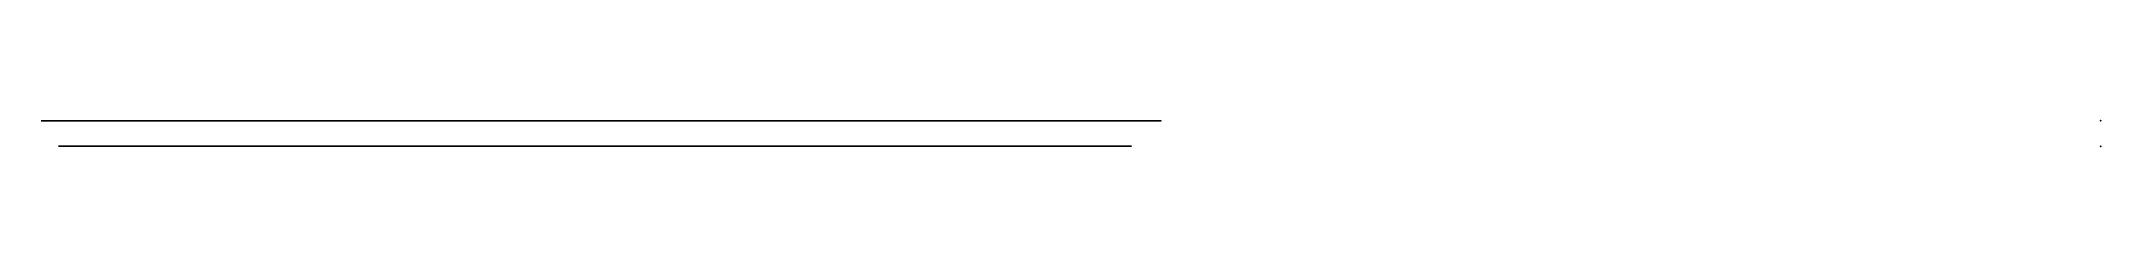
# Model space of a CAD drawing. Header units: centimetres. Extents: x -32.1 to 0, y 0 to 0.4.
import ezdxf

# ---------------------------------------------------------------- set-up
doc = ezdxf.new("R2010")
doc.units = ezdxf.units.CM
doc.header["$MEASUREMENT"] = 0
for name, color, linetype in [('careta acrilico v4_Sketch1', 7, 'Continuous'), ('careta acrilico v4_Sketch2', 7, 'Continuous'), ('careta acrilico v4_Sketch3', 7, 'Continuous'), ('careta acrilico v4_Sketch4', 7, 'Continuous'), ('careta acrilico v4_Sketch5', 7, 'Continuous'), ('careta acrilico v4_Sketch6', 7, 'Continuous'), ('careta acrilico v4_Sketch7', 7, 'Continuous')]:
    doc.layers.add(name, color=color, linetype=linetype)

msp = doc.modelspace()

# ---------------------------------------------------------------- linework, layer by layer
at = {"layer": 'careta acrilico v4_Sketch1'}
for p, q in [((-31.858, 0, 2.021), (-31.858, 0, 1.421)), ((-31.858, 0, 1.421), (-31.658, 0, 1.421)), ((-31.658, 0, 2.021), (-31.858, 0, 2.021)), ((-31.508, 0, 1.921), (-31.658, 0, 1.921)), ((-31.658, 0, 1.421), (-31.658, 0, 1.471)), ((-31.658, 0, 1.471), (-31.495, 0, 1.471)), ((-31.658, 0, 1.921), (-31.658, 0, 2.021)), ((-31.504, 0, 6.802), (-31.253, 0, 3.93)), ((-31.205, 0, 6.828), (-31.504, 0, 6.802)), ((-30.99, 0, 2.421), (-31.491, 0, 2.421)), ((-30.957, 0, 3.995), (-31.205, 0, 6.828)), ((-23.708, 0, 1.917), (-31.008, 0, 1.917)), ((-30.404, 0, 1.917), (-30.984, 0, 1.336)), ((-30.241, 0, 1.656), (-30.944, 0, 0.953)), ((-30.404, 0, 1.917), (-29.322, 0, 1.917)), ((-27.915, 0, -4.829), (-28.019, 0, -5)), ((-27.83, 0, -4.881), (-27.915, 0, -4.829)), ((-27.752, 0, -4.753), (-27.83, 0, -4.881)), ((-23.708, 0, 1.917), (-27.752, 0, -4.753)), ((-27.368, 0, -5.088), (-27.491, 0, -5.303)), ((-27.455, 0, -5.038), (-27.368, 0, -5.088)), ((-27.405, 0, -4.951), (-27.455, 0, -5.038)), ((-23.708, 0, 1.917), (-19.663, 0, -4.753)), ((-23.708, 0, 1.917), (-15.123, 0, 1.917)), ((-23.708, 0, -5.583), (-23.708, 0, -1.583)), ((-16.479, 0, 3.917), (-23.708, 0, 3.917)), ((-23.708, 0, 1.917), (-15.908, 0, 1.917)), ((-23.708, 0, 1.917), (-15.908, 0, 1.917)), ((-19.96, 0, -5.038), (-20.047, 0, -5.088)), ((-20.047, 0, -5.088), (-19.924, 0, -5.303)), ((-20.01, 0, -4.951), (-19.96, 0, -5.038)), ((-19.663, 0, -4.753), (-19.585, 0, -4.881)), ((-19.585, 0, -4.881), (-19.5, 0, -4.829)), ((-19.5, 0, -4.829), (-19.396, 0, -5)), ((-17.173, 0, 1.657), (-16.471, 0, 0.955)), ((-17.01, 0, 1.918), (-16.43, 0, 1.338)), ((-17.009, 0, 1.917), (-15.93, 0, 1.917)), ((-16.458, 0, 3.995), (-16.21, 0, 6.828)), ((-16.425, 0, 2.421), (-15.924, 0, 2.421)), ((-16.21, 0, 6.828), (-15.911, 0, 6.802)), ((-15.911, 0, 6.802), (-16.162, 0, 3.93)), ((-15.758, 0, 1.471), (-15.92, 0, 1.471)), ((-15.908, 0, 1.921), (-15.758, 0, 1.921)), ((-15.758, 0, 1.921), (-15.758, 0, 2.021)), ((-15.758, 0, 1.421), (-15.758, 0, 1.471)), ((-15.758, 0, 2.021), (-15.558, 0, 2.021)), ((-15.558, 0, 1.421), (-15.758, 0, 1.421)), ((-15.558, 0, 2.021), (-15.558, 0, 1.421))]:
    msp.add_line(p, q, dxfattribs=at)
at = {"layer": 'careta acrilico v4_Sketch1', "extrusion": (0, 1, 0)}
for centre, radius in [((27.579, -4.852), 0.2), ((15.908, 2.021), 0.1)]:
    msp.add_circle(centre, radius, dxfattribs=at)
for centre, radius, start, end in [((23.708, 1.917), 7.8, 176.295, 3.705), ((23.708, 5.917), 7.8, 194.5578, 345.4422), ((23.708, 1.917), 7.3, 176.0408, 3.9592), ((23.708, 5.917), 7.5, 194.8477, 345.1523), ((23.708, 1.917), 8.151, 297.6564, 301.938), ((23.708, 1.917), 8.151, 238.062, 242.3436)]:
    msp.add_arc(centre, radius, start, end, dxfattribs=at)
at = {"layer": 'careta acrilico v4_Sketch1'}
msp.add_point((0, 0), dxfattribs=at)
at = {"layer": 'careta acrilico v4_Sketch2'}
for p, q in [((-31.658, 0.4, 1.421), (-31.858, 0.4, 1.421)), ((-31.858, 0.4, 2.021), (-31.658, 0.4, 2.021)), ((-31.858, 0.4, 1.421), (-31.858, 0.4, 2.021)), ((-31.812, 0.4, 5.736), (-31.613, 0.4, 5.754)), ((-31.681, 0.4, 4.242), (-31.812, 0.4, 5.736)), ((-31.482, 0.4, 4.259), (-31.681, 0.4, 4.242)), ((-31.658, 0.4, 1.471), (-31.658, 0.4, 1.421)), ((-31.495, 0.4, 1.471), (-31.658, 0.4, 1.471)), ((-31.658, 0.4, 2.021), (-31.658, 0.4, 1.921)), ((-31.658, 0.4, 1.921), (-31.508, 0.4, 1.921)), ((-31.613, 0.4, 5.754), (-31.587, 0.4, 5.455)), ((-31.587, 0.4, 5.455), (-31.387, 0.4, 5.472)), ((-31.534, 0.4, 4.857), (-31.482, 0.4, 4.259)), ((-31.335, 0.4, 4.874), (-31.534, 0.4, 4.857)), ((-31.254, 0.4, 3.943), (-31.504, 0.4, 6.802)), ((-31.504, 0.4, 6.802), (-31.205, 0.4, 6.828)), ((-31.491, 0.4, 2.421), (-30.99, 0.4, 2.421)), ((-31.205, 0.4, 6.828), (-30.957, 0.4, 3.995)), ((-31.205, 0.4, 6.828), (-16.21, 0.4, 6.828)), ((-30.984, 0.4, 1.336), (-30.404, 0.4, 1.917)), ((-30.241, 0.4, 1.656), (-30.944, 0.4, 0.953)), ((-28.019, 0.4, -5), (-27.915, 0.4, -4.829)), ((-27.915, 0.4, -4.829), (-27.83, 0.4, -4.881)), ((-27.83, 0.4, -4.881), (-27.752, 0.4, -4.753)), ((-27.368, 0.4, -5.088), (-27.491, 0.4, -5.303)), ((-27.405, 0.4, -4.951), (-27.455, 0.4, -5.038)), ((-27.455, 0.4, -5.038), (-27.368, 0.4, -5.088)), ((-23.708, 0.4, 6.828), (-23.708, 0.4, 5.411)), ((-19.924, 0.4, -5.303), (-20.047, 0.4, -5.088)), ((-20.047, 0.4, -5.088), (-19.96, 0.4, -5.038)), ((-19.96, 0.4, -5.038), (-20.01, 0.4, -4.951)), ((-19.663, 0.4, -4.753), (-19.585, 0.4, -4.881)), ((-19.585, 0.4, -4.881), (-19.5, 0.4, -4.829)), ((-19.5, 0.4, -4.829), (-19.396, 0.4, -5)), ((-16.471, 0.4, 0.955), (-17.173, 0.4, 1.657)), ((-17.01, 0.4, 1.918), (-16.43, 0.4, 1.338)), ((-16.458, 0.4, 3.995), (-16.21, 0.4, 6.828)), ((-16.425, 0.4, 2.421), (-15.924, 0.4, 2.421)), ((-16.21, 0.4, 6.828), (-15.911, 0.4, 6.802)), ((-15.911, 0.4, 6.802), (-16.161, 0.4, 3.943)), ((-16.08, 0.4, 4.874), (-15.881, 0.4, 4.857)), ((-15.828, 0.4, 5.455), (-16.028, 0.4, 5.472)), ((-15.881, 0.4, 4.857), (-15.933, 0.4, 4.259)), ((-15.933, 0.4, 4.259), (-15.734, 0.4, 4.242)), ((-15.758, 0.4, 1.471), (-15.92, 0.4, 1.471)), ((-15.908, 0.4, 1.921), (-15.758, 0.4, 1.921)), ((-15.802, 0.4, 5.754), (-15.828, 0.4, 5.455)), ((-15.603, 0.4, 5.736), (-15.802, 0.4, 5.754)), ((-15.558, 0.4, 1.421), (-15.758, 0.4, 1.421)), ((-15.758, 0.4, 1.421), (-15.758, 0.4, 1.471)), ((-15.758, 0.4, 1.921), (-15.758, 0.4, 2.021)), ((-15.758, 0.4, 2.021), (-15.558, 0.4, 2.021)), ((-15.734, 0.4, 4.242), (-15.603, 0.4, 5.736)), ((-15.558, 0.4, 2.021), (-15.558, 0.4, 1.421))]:
    msp.add_line(p, q, dxfattribs=at)
at = {"layer": 'careta acrilico v4_Sketch2', "extrusion": (0, 1, 0)}
for radius in [0.75, 0.5]:
    msp.add_circle((31.379, 5.372, 0.4), radius, dxfattribs=at)
for centre, radius, start, end in [((23.708, 1.917, 0.4), 7.8, 0.0319, 3.705), ((23.708, 1.917, 0.4), 7.8, 301.235, 356.7246), ((23.708, 5.917, 0.4), 7.8, 329.1481, 345.344), ((23.708, 1.917, 0.4), 7.3, 355.4382, 3.9592), ((23.708, 5.917, 0.4), 7.5, 194.8477, 345.1523), ((23.708, 1.917, 0.4), 7.3, 187.5738, 352.4112), ((23.708, 5.917, 0.4), 7.8, 213.1024, 326.8862), ((23.708, 1.917, 0.4), 8.151, 297.6564, 301.938), ((23.708, 1.917, 0.4), 7.8, 241.7036, 298.2964), ((23.708, 1.917, 0.4), 8.151, 238.062, 242.3436), ((23.708, 1.917, 0.4), 7.8, 183.2754, 238.765), ((23.708, 5.917, 0.4), 7.8, 194.656, 210.8404), ((23.708, 1.917, 0.4), 7.3, 176.0408, 184.5461), ((23.708, 1.917, 0.4), 7.8, 176.295, 179.9681)]:
    msp.add_arc(centre, radius, start, end, dxfattribs=at)
at = {"layer": 'careta acrilico v4_Sketch2'}
msp.add_point((0, 0.4), dxfattribs=at)
at = {"layer": 'careta acrilico v4_Sketch3'}
for p, q in [((-31.858, 0.4, 2.021), (-31.658, 0.4, 2.021)), ((-31.658, 0.4, 1.421), (-31.858, 0.4, 1.421)), ((-31.858, 0.4, 1.421), (-31.858, 0.4, 2.021)), ((-31.681, 0.4, 4.242), (-31.812, 0.4, 5.736)), ((-31.812, 0.4, 5.736), (-31.613, 0.4, 5.754)), ((-31.756, 0.4, 4.839), (-31.756, 0.4, 6.339)), ((-31.756, 0.4, 6.339), (-31.456, 0.4, 6.339)), ((-31.456, 0.4, 4.839), (-31.756, 0.4, 4.839)), ((-31.482, 0.4, 4.259), (-31.681, 0.4, 4.242)), ((-31.495, 0.4, 1.471), (-31.658, 0.4, 1.471)), ((-31.658, 0.4, 1.921), (-31.508, 0.4, 1.921)), ((-31.658, 0.4, 2.021), (-31.658, 0.4, 1.921)), ((-31.658, 0.4, 1.471), (-31.658, 0.4, 1.421)), ((-31.613, 0.4, 5.754), (-31.587, 0.4, 5.455)), ((-31.587, 0.4, 5.455), (-31.387, 0.4, 5.472)), ((-31.335, 0.4, 4.874), (-31.534, 0.4, 4.857)), ((-31.534, 0.4, 4.857), (-31.482, 0.4, 4.259)), ((-31.504, 0.4, 6.802), (-31.205, 0.4, 6.828)), ((-31.387, 0.4, 5.472), (-31.504, 0.4, 6.802)), ((-31.491, 0.4, 2.421), (-30.99, 0.4, 2.421)), ((-31.456, 0.4, 5.339), (-31.456, 0.4, 4.839)), ((-31.256, 0.4, 5.339), (-31.456, 0.4, 5.339)), ((-31.456, 0.4, 6.039), (-31.256, 0.4, 6.039)), ((-31.456, 0.4, 6.339), (-31.456, 0.4, 6.039)), ((-31.254, 0.4, 3.943), (-31.335, 0.4, 4.874)), ((-31.205, 0.4, 6.828), (-30.957, 0.4, 3.995)), ((-30.984, 0.4, 1.336), (-30.404, 0.4, 1.917)), ((-27.994, 0.4, -4.958), (-27.941, 0.4, -4.872)), ((-27.873, 0.4, -4.855), (-27.83, 0.4, -4.881)), ((-27.83, 0.4, -4.881), (-27.752, 0.4, -4.753)), ((-27.393, 0.4, -5.131), (-27.467, 0.4, -5.261)), ((-27.455, 0.4, -5.038), (-27.411, 0.4, -5.063)), ((-27.405, 0.4, -4.951), (-27.455, 0.4, -5.038)), ((-23.707, 0.4, 5.388), (-23.707, 0.4, 8.918)), ((-19.948, 0.4, -5.261), (-20.022, 0.4, -5.131)), ((-19.96, 0.4, -5.038), (-20.01, 0.4, -4.951)), ((-20.004, 0.4, -5.063), (-19.96, 0.4, -5.038)), ((-19.663, 0.4, -4.753), (-19.585, 0.4, -4.881)), ((-19.585, 0.4, -4.881), (-19.542, 0.4, -4.855)), ((-19.474, 0.4, -4.872), (-19.422, 0.4, -4.958)), ((-17.01, 0.4, 1.918), (-16.43, 0.4, 1.338)), ((-16.458, 0.4, 3.995), (-16.21, 0.4, 6.828)), ((-16.425, 0.4, 2.421), (-15.924, 0.4, 2.421)), ((-16.21, 0.4, 6.828), (-15.911, 0.4, 6.802)), ((-16.08, 0.4, 4.874), (-16.161, 0.4, 3.943)), ((-16.158, 0.4, 5.339), (-15.958, 0.4, 5.339)), ((-15.958, 0.4, 6.039), (-16.158, 0.4, 6.039)), ((-15.881, 0.4, 4.857), (-16.08, 0.4, 4.874)), ((-15.911, 0.4, 6.802), (-16.028, 0.4, 5.472)), ((-16.028, 0.4, 5.472), (-15.828, 0.4, 5.455)), ((-15.958, 0.4, 6.339), (-15.958, 0.4, 6.039)), ((-15.958, 0.4, 4.839), (-15.658, 0.4, 4.839)), ((-15.658, 0.4, 6.339), (-15.958, 0.4, 6.339)), ((-15.958, 0.4, 5.339), (-15.958, 0.4, 4.839)), ((-15.734, 0.4, 4.242), (-15.933, 0.4, 4.259)), ((-15.933, 0.4, 4.259), (-15.881, 0.4, 4.857)), ((-15.758, 0.4, 1.471), (-15.92, 0.4, 1.471)), ((-15.908, 0.4, 1.921), (-15.758, 0.4, 1.921)), ((-15.828, 0.4, 5.455), (-15.802, 0.4, 5.754)), ((-15.802, 0.4, 5.754), (-15.603, 0.4, 5.736)), ((-15.758, 0.4, 2.021), (-15.558, 0.4, 2.021)), ((-15.758, 0.4, 1.921), (-15.758, 0.4, 2.021)), ((-15.758, 0.4, 1.421), (-15.758, 0.4, 1.471)), ((-15.558, 0.4, 1.421), (-15.758, 0.4, 1.421)), ((-15.603, 0.4, 5.736), (-15.734, 0.4, 4.242)), ((-15.658, 0.4, 4.839), (-15.658, 0.4, 6.339)), ((-15.558, 0.4, 2.021), (-15.558, 0.4, 1.421))]:
    msp.add_line(p, q, dxfattribs=at)
at = {"layer": 'careta acrilico v4_Sketch3', "extrusion": (0, 1, 0)}
msp.add_circle((16.158, 6.839, 0.4), 1.5, dxfattribs=at)
for centre, radius, start, end in [((23.708, 1.917, 0.4), 7.8, 0.0319, 3.705), ((23.708, 1.917, 0.4), 7.8, 301.235, 356.7246), ((23.708, 5.917, 0.4), 7.8, 329.1481, 345.344), ((23.708, 1.917, 0.4), 7.3, 355.4382, 3.9592), ((23.708, 5.917, 0.4), 7.5, 194.8477, 345.1523), ((27.951, -4.984, 0.4), 0.05, 301.5887, 31.235), ((23.708, 1.917, 0.4), 8.151, 297.9972, 301.5887), ((27.899, -4.898, 0.4), 0.05, 31.235, 121.235), ((27.51, -5.236, 0.4), 0.05, 209.7657, 297.9972), ((27.436, -5.106, 0.4), 0.05, 119.7657, 209.7657), ((23.708, 1.917, 0.4), 7.8, 241.7036, 298.2964), ((19.979, -5.106, 0.4), 0.05, 330.2343, 60.2343), ((19.905, -5.236, 0.4), 0.05, 242.0028, 330.2343), ((23.708, 1.917, 0.4), 8.151, 238.4113, 242.0028), ((23.708, 1.917, 0.4), 7.8, 183.2754, 238.765), ((19.516, -4.898, 0.4), 0.05, 58.765, 148.765), ((19.464, -4.984, 0.4), 0.05, 148.765, 238.4113), ((23.708, 5.917, 0.4), 7.8, 194.656, 210.8404), ((23.708, 1.917, 0.4), 7.3, 176.0408, 184.5461), ((23.708, 1.917, 0.4), 7.8, 176.295, 179.9681)]:
    msp.add_arc(centre, radius, start, end, dxfattribs=at)
at = {"layer": 'careta acrilico v4_Sketch3'}
msp.add_point((0, 0.4), dxfattribs=at)
at = {"layer": 'careta acrilico v4_Sketch4'}
for p, q in [((-31.658, 0.4, 1.421), (-31.858, 0.4, 1.421)), ((-31.858, 0.4, 1.421), (-31.858, 0.4, 2.021)), ((-31.858, 0.4, 2.021), (-31.658, 0.4, 2.021)), ((-31.681, 0.4, 4.242), (-31.812, 0.4, 5.736)), ((-31.812, 0.4, 5.736), (-31.613, 0.4, 5.754)), ((-31.482, 0.4, 4.259), (-31.681, 0.4, 4.242)), ((-31.495, 0.4, 1.471), (-31.658, 0.4, 1.471)), ((-31.658, 0.4, 1.471), (-31.658, 0.4, 1.421)), ((-31.658, 0.4, 1.921), (-31.508, 0.4, 1.921)), ((-31.658, 0.4, 2.021), (-31.658, 0.4, 1.921)), ((-31.613, 0.4, 5.754), (-31.587, 0.4, 5.455)), ((-31.587, 0.4, 5.455), (-31.387, 0.4, 5.472)), ((-31.534, 0.4, 4.857), (-31.482, 0.4, 4.259)), ((-31.335, 0.4, 4.874), (-31.534, 0.4, 4.857)), ((-31.504, 0.4, 6.802), (-31.205, 0.4, 6.828)), ((-31.387, 0.4, 5.472), (-31.504, 0.4, 6.802)), ((-31.491, 0.4, 2.421), (-30.99, 0.4, 2.421)), ((-30.964, 0.4, 2.72), (-31.416, 0.4, 2.759)), ((-31.254, 0.4, 3.943), (-31.335, 0.4, 4.874)), ((-31.205, 0.4, 6.828), (-30.957, 0.4, 3.995)), ((-30.984, 0.4, 1.336), (-30.404, 0.4, 1.917)), ((-27.994, 0.4, -4.958), (-27.941, 0.4, -4.872)), ((-27.873, 0.4, -4.855), (-27.83, 0.4, -4.881)), ((-27.83, 0.4, -4.881), (-27.752, 0.4, -4.753)), ((-27.393, 0.4, -5.131), (-27.467, 0.4, -5.261)), ((-27.405, 0.4, -4.951), (-27.455, 0.4, -5.038)), ((-27.455, 0.4, -5.038), (-27.411, 0.4, -5.063)), ((-23.661, 0.4, 1.918), (-23.661, 0.4, 2.742)), ((-19.948, 0.4, -5.261), (-20.022, 0.4, -5.131)), ((-19.96, 0.4, -5.038), (-20.01, 0.4, -4.951)), ((-20.004, 0.4, -5.063), (-19.96, 0.4, -5.038)), ((-19.663, 0.4, -4.753), (-19.585, 0.4, -4.881)), ((-19.585, 0.4, -4.881), (-19.542, 0.4, -4.855)), ((-19.474, 0.4, -4.872), (-19.422, 0.4, -4.958)), ((-17.01, 0.4, 1.918), (-16.43, 0.4, 1.338)), ((-16.458, 0.4, 3.995), (-16.21, 0.4, 6.828)), ((-16.425, 0.4, 2.421), (-15.924, 0.4, 2.421)), ((-16.359, 0.4, 2.72), (-15.907, 0.4, 2.759)), ((-16.21, 0.4, 6.828), (-15.911, 0.4, 6.802)), ((-16.08, 0.4, 4.874), (-16.161, 0.4, 3.943)), ((-15.881, 0.4, 4.857), (-16.08, 0.4, 4.874)), ((-15.911, 0.4, 6.802), (-16.028, 0.4, 5.472)), ((-16.028, 0.4, 5.472), (-15.828, 0.4, 5.455)), ((-15.734, 0.4, 4.242), (-15.933, 0.4, 4.259)), ((-15.933, 0.4, 4.259), (-15.881, 0.4, 4.857)), ((-15.758, 0.4, 1.471), (-15.92, 0.4, 1.471)), ((-15.908, 0.4, 1.921), (-15.758, 0.4, 1.921)), ((-15.828, 0.4, 5.455), (-15.802, 0.4, 5.754)), ((-15.802, 0.4, 5.754), (-15.603, 0.4, 5.736)), ((-15.758, 0.4, 1.921), (-15.758, 0.4, 2.021)), ((-15.758, 0.4, 2.021), (-15.558, 0.4, 2.021)), ((-15.558, 0.4, 1.421), (-15.758, 0.4, 1.421)), ((-15.758, 0.4, 1.421), (-15.758, 0.4, 1.471)), ((-15.603, 0.4, 5.736), (-15.734, 0.4, 4.242)), ((-15.558, 0.4, 2.021), (-15.558, 0.4, 1.421))]:
    msp.add_line(p, q, dxfattribs=at)
at = {"layer": 'careta acrilico v4_Sketch4', "extrusion": (0, 1, 0)}
msp.add_circle((30.99, 2.421, 0.4), 0.3, dxfattribs=at)
for centre, radius, start, end in [((23.708, 1.917, 0.4), 7.8, 0.0319, 3.705), ((23.708, 1.917, 0.4), 7.8, 301.235, 356.7246), ((23.661, 1.918, 0.4), 7.8, 3.6951, 6.1913), ((23.708, 5.917, 0.4), 7.8, 329.1481, 345.344), ((23.708, 1.917, 0.4), 7.3, 355.4382, 3.9592), ((23.63, 1.918, 0.4), 7.377, 3.9053, 6.2354), ((23.708, 5.917, 0.4), 7.5, 194.8477, 345.1523), ((27.951, -4.984, 0.4), 0.05, 301.5887, 31.235), ((23.708, 1.917, 0.4), 8.151, 297.9972, 301.5887), ((27.899, -4.898, 0.4), 0.05, 31.235, 121.235), ((27.51, -5.236, 0.4), 0.05, 209.7657, 297.9972), ((27.436, -5.106, 0.4), 0.05, 119.7657, 209.7657), ((23.708, 1.917, 0.4), 7.8, 241.7036, 298.2964), ((19.979, -5.106, 0.4), 0.05, 330.2343, 60.2343), ((19.905, -5.236, 0.4), 0.05, 242.0028, 330.2343), ((23.708, 1.917, 0.4), 8.151, 238.4113, 242.0028), ((23.708, 1.917, 0.4), 7.8, 183.2754, 238.765), ((19.516, -4.898, 0.4), 0.05, 58.765, 148.765), ((19.464, -4.984, 0.4), 0.05, 148.765, 238.4113), ((23.708, 5.917, 0.4), 7.8, 194.656, 210.8404), ((23.708, 1.917, 0.4), 7.3, 176.0408, 184.5461), ((23.693, 1.918, 0.4), 7.377, 173.7646, 176.0947), ((23.708, 1.917, 0.4), 7.8, 176.295, 179.9681), ((23.661, 1.918, 0.4), 7.8, 173.8087, 176.3049)]:
    msp.add_arc(centre, radius, start, end, dxfattribs=at)
at = {"layer": 'careta acrilico v4_Sketch4'}
msp.add_point((0, 0.4), dxfattribs=at)
at = {"layer": 'careta acrilico v4_Sketch5'}
for p, q in [((-31.658, 0.4, 1.421), (-31.858, 0.4, 1.421)), ((-31.858, 0.4, 1.421), (-31.858, 0.4, 2.021)), ((-31.858, 0.4, 2.021), (-31.658, 0.4, 2.021)), ((-31.812, 0.4, 5.736), (-31.613, 0.4, 5.754)), ((-31.681, 0.4, 4.242), (-31.812, 0.4, 5.736)), ((-31.482, 0.4, 4.259), (-31.681, 0.4, 4.242)), ((-31.495, 0.4, 1.471), (-31.658, 0.4, 1.471)), ((-31.658, 0.4, 2.021), (-31.658, 0.4, 1.921)), ((-31.658, 0.4, 1.921), (-31.508, 0.4, 1.921)), ((-31.658, 0.4, 1.471), (-31.658, 0.4, 1.421)), ((-31.613, 0.4, 5.754), (-31.587, 0.4, 5.455)), ((-31.587, 0.4, 5.455), (-31.387, 0.4, 5.472)), ((-31.335, 0.4, 4.874), (-31.534, 0.4, 4.857)), ((-31.534, 0.4, 4.857), (-31.482, 0.4, 4.259)), ((-31.504, 0.4, 6.802), (-31.205, 0.4, 6.828)), ((-31.387, 0.4, 5.472), (-31.504, 0.4, 6.802)), ((-31.491, 0.4, 2.421), (-30.99, 0.4, 2.421)), ((-31.254, 0.4, 3.943), (-31.335, 0.4, 4.874)), ((-31.205, 0.4, 6.828), (-30.957, 0.4, 3.995)), ((-30.984, 0.4, 1.336), (-30.404, 0.4, 1.917)), ((-27.994, 0.4, -4.958), (-27.941, 0.4, -4.872)), ((-27.873, 0.4, -4.855), (-27.83, 0.4, -4.881)), ((-27.83, 0.4, -4.881), (-27.752, 0.4, -4.753)), ((-27.393, 0.4, -5.131), (-27.467, 0.4, -5.261)), ((-27.455, 0.4, -5.038), (-27.411, 0.4, -5.063)), ((-27.405, 0.4, -4.951), (-27.455, 0.4, -5.038)), ((-19.948, 0.4, -5.261), (-20.022, 0.4, -5.131)), ((-19.96, 0.4, -5.038), (-20.01, 0.4, -4.951)), ((-20.004, 0.4, -5.063), (-19.96, 0.4, -5.038)), ((-19.663, 0.4, -4.753), (-19.585, 0.4, -4.881)), ((-19.585, 0.4, -4.881), (-19.542, 0.4, -4.855)), ((-19.474, 0.4, -4.872), (-19.422, 0.4, -4.958)), ((-17.01, 0.4, 1.918), (-16.43, 0.4, 1.338)), ((-16.458, 0.4, 3.995), (-16.21, 0.4, 6.828)), ((-16.425, 0.4, 2.421), (-15.924, 0.4, 2.421)), ((-16.21, 0.4, 6.828), (-15.911, 0.4, 6.802)), ((-16.08, 0.4, 4.874), (-16.161, 0.4, 3.943)), ((-15.881, 0.4, 4.857), (-16.08, 0.4, 4.874)), ((-16.028, 0.4, 5.472), (-15.828, 0.4, 5.455)), ((-15.911, 0.4, 6.802), (-16.028, 0.4, 5.472)), ((-15.734, 0.4, 4.242), (-15.933, 0.4, 4.259)), ((-15.933, 0.4, 4.259), (-15.881, 0.4, 4.857)), ((-15.758, 0.4, 1.471), (-15.92, 0.4, 1.471)), ((-15.908, 0.4, 1.921), (-15.758, 0.4, 1.921)), ((-15.828, 0.4, 5.455), (-15.802, 0.4, 5.754)), ((-15.802, 0.4, 5.754), (-15.603, 0.4, 5.736)), ((-15.558, 0.4, 1.421), (-15.758, 0.4, 1.421)), ((-15.758, 0.4, 1.921), (-15.758, 0.4, 2.021)), ((-15.758, 0.4, 1.421), (-15.758, 0.4, 1.471)), ((-15.758, 0.4, 2.021), (-15.558, 0.4, 2.021)), ((-15.603, 0.4, 5.736), (-15.734, 0.4, 4.242)), ((-15.558, 0.4, 2.021), (-15.558, 0.4, 1.421))]:
    msp.add_line(p, q, dxfattribs=at)
at = {"layer": 'careta acrilico v4_Sketch5', "extrusion": (0, 1, 0)}
for centre, radius, start, end in [((23.708, 1.917, 0.4), 7.8, 0.0319, 3.705), ((23.708, 1.917, 0.4), 7.8, 301.235, 356.7246), ((23.708, 5.917, 0.4), 7.8, 329.1481, 345.344), ((23.708, 1.917, 0.4), 7.3, 355.4382, 3.9592), ((23.708, 5.917, 0.4), 7.5, 194.8477, 345.1523), ((27.951, -4.984, 0.4), 0.05, 301.5887, 31.235), ((23.708, 1.917, 0.4), 8.151, 297.9972, 301.5887), ((27.899, -4.898, 0.4), 0.05, 31.235, 121.235), ((27.51, -5.236, 0.4), 0.05, 209.7657, 297.9972), ((27.436, -5.106, 0.4), 0.05, 119.7657, 209.7657), ((23.708, 1.917, 0.4), 7.8, 241.7036, 298.2964), ((19.979, -5.106, 0.4), 0.05, 330.2343, 60.2343), ((19.905, -5.236, 0.4), 0.05, 242.0028, 330.2343), ((23.708, 1.917, 0.4), 8.151, 238.4113, 242.0028), ((23.708, 1.917, 0.4), 7.8, 183.2754, 238.765), ((19.516, -4.898, 0.4), 0.05, 58.765, 148.765), ((19.464, -4.984, 0.4), 0.05, 148.765, 238.4113), ((23.708, 5.917, 0.4), 7.8, 194.656, 210.8404), ((23.708, 1.917, 0.4), 7.3, 176.0408, 184.5461), ((23.708, 1.917, 0.4), 7.8, 176.295, 179.9681)]:
    msp.add_arc(centre, radius, start, end, dxfattribs=at)
at = {"layer": 'careta acrilico v4_Sketch5'}
msp.add_point((0, 0.4), dxfattribs=at)
at = {"layer": 'careta acrilico v4_Sketch6'}
for p, q in [((-31.658, 0, 2.021), (-31.858, 0, 2.021)), ((-31.858, 0, 1.421), (-31.658, 0, 1.421)), ((-31.858, 0, 2.021), (-31.858, 0, 1.421)), ((-31.613, 0, 5.754), (-31.812, 0, 5.736)), ((-31.812, 0, 5.736), (-31.681, 0, 4.242)), ((-31.681, 0, 4.242), (-31.482, 0, 4.259)), ((-31.658, 0, 1.471), (-31.495, 0, 1.471)), ((-31.508, 0, 1.921), (-31.658, 0, 1.921)), ((-31.658, 0, 1.921), (-31.658, 0, 2.021)), ((-31.658, 0, 1.421), (-31.658, 0, 1.471)), ((-31.587, 0, 5.455), (-31.613, 0, 5.754)), ((-31.387, 0, 5.472), (-31.587, 0, 5.455)), ((-31.534, 0, 4.857), (-31.335, 0, 4.874)), ((-31.482, 0, 4.259), (-31.534, 0, 4.857)), ((-31.205, 0, 6.828), (-31.504, 0, 6.802)), ((-31.504, 0, 6.802), (-31.387, 0, 5.472)), ((-30.99, 0, 2.421), (-31.491, 0, 2.421)), ((-31.419, 0, 3.685), (-31.317, 0, 3.685)), ((-31.335, 0, 4.874), (-31.254, 0, 3.943)), ((-30.957, 0, 3.995), (-31.205, 0, 6.828)), ((-30.404, 0, 1.917), (-30.984, 0, 1.336)), ((-27.941, 0, -4.872), (-27.994, 0, -4.958)), ((-27.83, 0, -4.881), (-27.873, 0, -4.855)), ((-27.752, 0, -4.753), (-27.83, 0, -4.881)), ((-27.467, 0, -5.261), (-27.393, 0, -5.131)), ((-27.455, 0, -5.038), (-27.405, 0, -4.951)), ((-27.411, 0, -5.063), (-27.455, 0, -5.038)), ((-20.022, 0, -5.131), (-19.948, 0, -5.261)), ((-20.01, 0, -4.951), (-19.96, 0, -5.038)), ((-19.96, 0, -5.038), (-20.004, 0, -5.063)), ((-19.585, 0, -4.881), (-19.663, 0, -4.753)), ((-19.542, 0, -4.855), (-19.585, 0, -4.881)), ((-19.422, 0, -4.958), (-19.474, 0, -4.872)), ((-16.43, 0, 1.338), (-17.01, 0, 1.918)), ((-16.21, 0, 6.828), (-16.458, 0, 3.995)), ((-15.924, 0, 2.421), (-16.425, 0, 2.421)), ((-15.911, 0, 6.802), (-16.21, 0, 6.828)), ((-16.161, 0, 3.943), (-16.08, 0, 4.874)), ((-16.098, 0, 3.685), (-15.996, 0, 3.685)), ((-16.08, 0, 4.874), (-15.881, 0, 4.857)), ((-16.028, 0, 5.472), (-15.911, 0, 6.802)), ((-15.828, 0, 5.455), (-16.028, 0, 5.472)), ((-15.933, 0, 4.259), (-15.734, 0, 4.242)), ((-15.881, 0, 4.857), (-15.933, 0, 4.259)), ((-15.92, 0, 1.471), (-15.758, 0, 1.471)), ((-15.758, 0, 1.921), (-15.908, 0, 1.921)), ((-15.802, 0, 5.754), (-15.828, 0, 5.455)), ((-15.603, 0, 5.736), (-15.802, 0, 5.754)), ((-15.758, 0, 1.471), (-15.758, 0, 1.421)), ((-15.758, 0, 1.421), (-15.558, 0, 1.421)), ((-15.758, 0, 2.021), (-15.758, 0, 1.921)), ((-15.558, 0, 2.021), (-15.758, 0, 2.021)), ((-15.734, 0, 4.242), (-15.603, 0, 5.736)), ((-15.558, 0, 1.421), (-15.558, 0, 2.021))]:
    msp.add_line(p, q, dxfattribs=at)
at = {"layer": 'careta acrilico v4_Sketch6', "extrusion": (0, -1, 0)}
for radius in [7.912, 7.812]:
    msp.add_circle((-23.708, 1.917), radius, dxfattribs=at)
for centre, radius, start, end in [((-23.708, 1.917), 7.8, 176.295, 179.9681), ((-23.708, 1.917), 7.8, 183.2754, 238.765), ((-23.708, 5.917), 7.8, 194.656, 210.8519), ((-23.708, 1.917), 7.3, 176.0408, 184.5618), ((-23.708, 5.917), 7.5, 194.8477, 345.1523), ((-27.951, -4.984), 0.05, 148.765, 238.4113), ((-23.708, 1.917), 8.151, 238.4113, 242.0028), ((-27.899, -4.898), 0.05, 58.765, 148.765), ((-27.51, -5.236), 0.05, 242.0028, 330.2343), ((-27.436, -5.106), 0.05, 330.2343, 60.2343), ((-23.708, 1.917), 7.8, 241.7036, 298.2964), ((-19.979, -5.106), 0.05, 119.7657, 209.7657), ((-19.905, -5.236), 0.05, 209.7657, 297.9972), ((-23.708, 1.917), 8.151, 297.9972, 301.5887), ((-23.708, 1.917), 7.8, 301.235, 356.7246), ((-19.516, -4.898), 0.05, 31.235, 121.235), ((-19.464, -4.984), 0.05, 301.5887, 31.235), ((-23.708, 5.917), 7.8, 329.1596, 345.344), ((-23.708, 1.917), 7.3, 355.4539, 3.9592), ((-23.708, 1.917), 7.8, 0.0319, 3.705)]:
    msp.add_arc(centre, radius, start, end, dxfattribs=at)
at = {"layer": 'careta acrilico v4_Sketch6'}
msp.add_point((0, 0), dxfattribs=at)
at = {"layer": 'careta acrilico v4_Sketch7'}
for p, q in [((-31.858, 0.4, 2.021), (-31.658, 0.4, 2.021)), ((-31.858, 0.4, 1.421), (-31.858, 0.4, 2.021)), ((-31.658, 0.4, 1.421), (-31.858, 0.4, 1.421)), ((-31.812, 0.4, 5.736), (-31.613, 0.4, 5.754)), ((-31.681, 0.4, 4.242), (-31.812, 0.4, 5.736)), ((-31.482, 0.4, 4.259), (-31.681, 0.4, 4.242)), ((-31.658, 0.4, 2.021), (-31.658, 0.4, 1.921)), ((-31.658, 0.4, 1.921), (-31.508, 0.4, 1.921)), ((-31.495, 0.4, 1.471), (-31.658, 0.4, 1.471)), ((-31.658, 0.4, 1.471), (-31.658, 0.4, 1.421)), ((-31.613, 0.4, 5.754), (-31.587, 0.4, 5.455)), ((-31.587, 0.4, 5.455), (-31.387, 0.4, 5.472)), ((-31.534, 0.4, 4.857), (-31.482, 0.4, 4.259)), ((-31.335, 0.4, 4.874), (-31.534, 0.4, 4.857)), ((-31.387, 0.4, 5.472), (-31.504, 0.4, 6.802)), ((-31.504, 0.4, 6.802), (-31.205, 0.4, 6.828)), ((-31.491, 0.4, 2.421), (-30.99, 0.4, 2.421)), ((-31.254, 0.4, 3.943), (-31.335, 0.4, 4.874)), ((-31.205, 0.4, 6.828), (-30.957, 0.4, 3.995)), ((-30.984, 0.4, 1.336), (-30.404, 0.4, 1.917)), ((-27.994, 0.4, -4.958), (-27.941, 0.4, -4.872)), ((-27.873, 0.4, -4.855), (-27.83, 0.4, -4.881)), ((-27.83, 0.4, -4.881), (-27.752, 0.4, -4.753)), ((-27.393, 0.4, -5.131), (-27.467, 0.4, -5.261)), ((-27.405, 0.4, -4.951), (-27.455, 0.4, -5.038)), ((-27.455, 0.4, -5.038), (-27.411, 0.4, -5.063)), ((-19.948, 0.4, -5.261), (-20.022, 0.4, -5.131)), ((-19.96, 0.4, -5.038), (-20.01, 0.4, -4.951)), ((-20.004, 0.4, -5.063), (-19.96, 0.4, -5.038)), ((-19.663, 0.4, -4.753), (-19.585, 0.4, -4.881)), ((-19.585, 0.4, -4.881), (-19.542, 0.4, -4.855)), ((-19.474, 0.4, -4.872), (-19.422, 0.4, -4.958)), ((-17.01, 0.4, 1.918), (-16.43, 0.4, 1.338)), ((-16.458, 0.4, 3.995), (-16.21, 0.4, 6.828)), ((-16.425, 0.4, 2.421), (-15.924, 0.4, 2.421)), ((-16.21, 0.4, 6.828), (-15.911, 0.4, 6.802)), ((-16.08, 0.4, 4.874), (-16.161, 0.4, 3.943)), ((-15.881, 0.4, 4.857), (-16.08, 0.4, 4.874)), ((-15.911, 0.4, 6.802), (-16.028, 0.4, 5.472)), ((-16.028, 0.4, 5.472), (-15.828, 0.4, 5.455)), ((-15.734, 0.4, 4.242), (-15.933, 0.4, 4.259)), ((-15.933, 0.4, 4.259), (-15.881, 0.4, 4.857)), ((-15.758, 0.4, 1.471), (-15.92, 0.4, 1.471)), ((-15.908, 0.4, 1.921), (-15.758, 0.4, 1.921)), ((-15.828, 0.4, 5.455), (-15.802, 0.4, 5.754)), ((-15.802, 0.4, 5.754), (-15.603, 0.4, 5.736)), ((-15.758, 0.4, 1.921), (-15.758, 0.4, 2.021)), ((-15.758, 0.4, 2.021), (-15.558, 0.4, 2.021)), ((-15.558, 0.4, 1.421), (-15.758, 0.4, 1.421)), ((-15.758, 0.4, 1.421), (-15.758, 0.4, 1.471)), ((-15.603, 0.4, 5.736), (-15.734, 0.4, 4.242)), ((-15.558, 0.4, 2.021), (-15.558, 0.4, 1.421))]:
    msp.add_line(p, q, dxfattribs=at)
at = {"layer": 'careta acrilico v4_Sketch7', "extrusion": (0, 1, 0)}
for centre, radius, start, end in [((23.708, 1.917, 0.4), 7.8, 0.0319, 3.705), ((23.708, 1.917, 0.4), 7.8, 301.235, 356.7246), ((23.708, 5.917, 0.4), 7.8, 329.1481, 345.344), ((23.708, 1.917, 0.4), 7.3, 355.4382, 3.9592), ((23.708, 5.917, 0.4), 7.5, 194.8477, 345.1523), ((27.951, -4.984, 0.4), 0.05, 301.5887, 31.235), ((23.708, 1.917, 0.4), 8.151, 297.9972, 301.5887), ((27.899, -4.898, 0.4), 0.05, 31.235, 121.235), ((27.51, -5.236, 0.4), 0.05, 209.7657, 297.9972), ((27.436, -5.106, 0.4), 0.05, 119.7657, 209.7657), ((23.708, 1.917, 0.4), 7.8, 241.7036, 298.2964), ((19.979, -5.106, 0.4), 0.05, 330.2343, 60.2343), ((19.905, -5.236, 0.4), 0.05, 242.0028, 330.2343), ((23.708, 1.917, 0.4), 8.151, 238.4113, 242.0028), ((23.708, 1.917, 0.4), 7.8, 183.2754, 238.765), ((19.516, -4.898, 0.4), 0.05, 58.765, 148.765), ((19.464, -4.984, 0.4), 0.05, 148.765, 238.4113), ((23.708, 5.917, 0.4), 7.8, 194.656, 210.8404), ((23.708, 1.917, 0.4), 7.3, 176.0408, 184.5461), ((23.708, 1.917, 0.4), 7.8, 176.295, 179.9681)]:
    msp.add_arc(centre, radius, start, end, dxfattribs=at)
at = {"layer": 'careta acrilico v4_Sketch7'}
msp.add_point((0, 0.4), dxfattribs=at)

doc.saveas('drawing.dxf')
